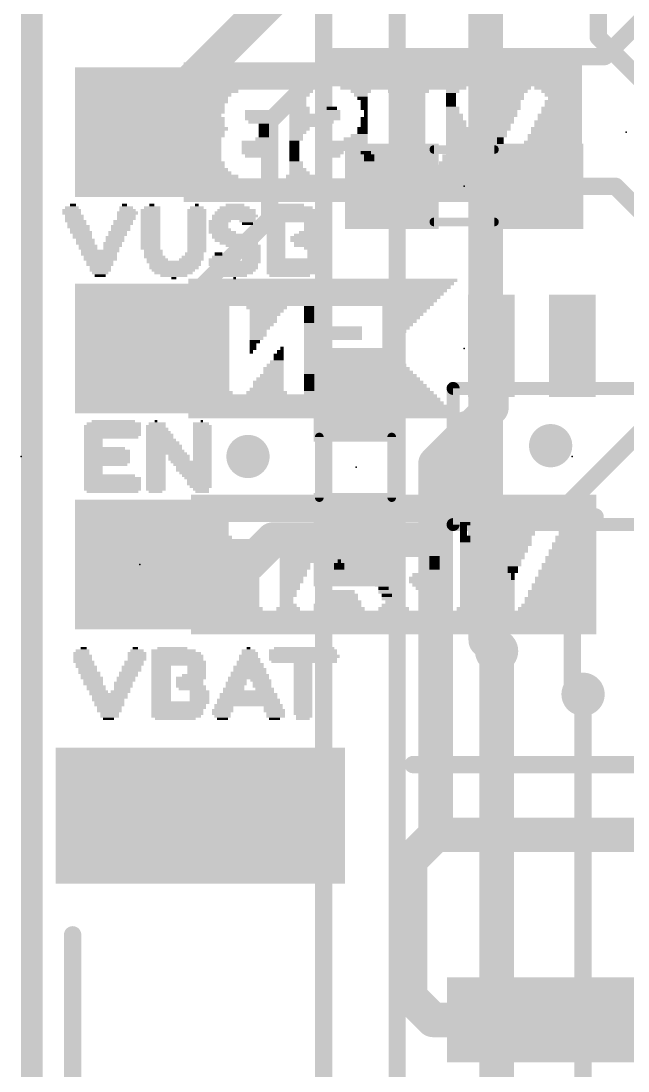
# Model space of a CAD drawing. Extents: x -33 to 53.6, y -19.6 to 58.5.
# Drawn here: x -0.13 to 7, y 18.18 to 30.52 of the extents above; entities that cross this region are included whole.
import ezdxf

# ---------------------------------------------------------------- set-up
doc = ezdxf.new("R2010")
doc.units = 0
for name, color, linetype in [('1', 12, 'CONTINUOUS'), ('16', 132, 'CONTINUOUS'), ('17', 110, 'CONTINUOUS'), ('18', 110, 'CONTINUOUS'), ('20', 31, 'CONTINUOUS'), ('21', 41, 'CONTINUOUS'), ('22', 40, 'CONTINUOUS'), ('23', 53, 'CONTINUOUS'), ('24', 53, 'CONTINUOUS'), ('51', 53, 'CONTINUOUS')]:
    doc.layers.add(name, color=color, linetype=linetype)

# ---------------------------------------------------------------- blocks, each defined once
blk = doc.blocks.new('RECT')
blk.add_solid([(-0.5, -0.5), (0.5, -0.5), (-0.5, 0.5), (0.5, 0.5)])
blk = doc.blocks.new('SQUAREP')
blk.add_solid([(-0.5, -0.5), (0.5, -0.5), (-0.5, 0.5), (0.5, 0.5)])
blk = doc.blocks.new('ROUNDV')
at = {"const_width": 0.5}
blk.add_lwpolyline([(0, -0.25, 1), (0, 0.25, 1), (0, -0.25)], format="xyb", dxfattribs=at)

msp = doc.modelspace()

# ---------------------------------------------------------------- linework, layer by layer
at = {"layer": '1'}
for points, const_width in [([(0, 53.213), (0, 0)], 0.254), ([(1.27, 29.21), (3.048, 30.988)], 0.4064), ([(6.731, 30.099), (7.493, 30.861)], 0.2032), ([(2.794, 29.337), (3.556, 30.099)], 0.2032), ([(3.556, 30.099), (6.731, 30.099)], 0.2032), ([(2.794, 28.194), (2.794, 29.337)], 0.2032), ([(5.93, 28.575), (6.858, 28.575)], 0.2032), ([(6.858, 28.575), (7.874, 27.559)], 0.2032), ([(1.27, 26.67), (2.794, 28.194)], 0.2032), ([(5.4, 26.7001), (5.4, 25.974)], 0.4064), ([(5.4, 25.974), (4.744, 25.318)], 0.4064), ([(7.3, 25.842), (6.35, 24.892)], 0.2032), ([(4.744, 25.318), (4.744, 24.423)], 0.4064), ([(6.35, 24.892), (6.35, 22.733)], 0.2032), ([(2.54, 24.13), (2.833, 24.423)], 0.4064), ([(2.833, 24.423), (3.81, 24.423)], 0.4064), ([(3.81, 24.423), (4.744, 24.423)], 0.4064), ([(4.744, 24.423), (4.744, 20.955)], 0.4064), ([(1.27, 24.13), (2.54, 24.13)], 0.4064), ([(5.4, 24.0999), (5.4, 23.175)], 0.4064), ([(5.4, 23.175), (5.461, 23.114)], 0.4064), ([(6.35, 22.733), (6.477, 22.606)], 0.2032), ([(4.445, 20.656), (4.744, 20.955)], 0.4064), ([(10.965, 20.955), (4.744, 20.955)], 0.4064), ([(4.445, 19.05), (4.445, 20.656)], 0.4064), ([(4.715, 18.78), (4.445, 19.05)], 0.4064), ([(7.1798, 18.78), (4.715, 18.78)], 0.4064)]:
    msp.add_lwpolyline(points, dxfattribs=dict(at, const_width=const_width))
for points, const_width in [([(3.556, 30.1498, 1), (3.556, 30.0482)], 0.1016), ([(3.5919, 30.0631, 1), (3.5201, 30.1349)], 0.1016), ([(6.6951, 30.1349, 1), (6.7669, 30.0631)], 0.1016), ([(6.731, 30.0482, 1), (6.731, 30.1498)], 0.1016), ([(1.1982, 29.2818, 1), (1.3418, 29.1382)], 0.2032), ([(2.8448, 29.337, 1), (2.7432, 29.337)], 0.1016), ([(2.7581, 29.3729, 1), (2.8299, 29.3011)], 0.1016), ([(5.93, 28.6258, 1), (5.93, 28.5242)], 0.1016), ([(6.8939, 28.6109, 1), (6.8221, 28.5391)], 0.1016), ([(6.858, 28.5242, 1), (6.858, 28.6258)], 0.1016), ([(2.8299, 28.1581, 1), (2.7581, 28.2299)], 0.1016), ([(2.7432, 28.194, 1), (2.8448, 28.194)], 0.1016), ([(5.5016, 26.7001, 1), (5.2984, 26.7001)], 0.2032), ([(1.2341, 26.7059, 1), (1.3059, 26.6341)], 0.1016), ([(5.4718, 25.9022, 1), (5.3282, 26.0458)], 0.2032), ([(5.2984, 25.974, 1), (5.5016, 25.974)], 0.2032), ([(4.8456, 25.318, 1), (4.6424, 25.318)], 0.2032), ([(4.6722, 25.3898, 1), (4.8158, 25.2462)], 0.2032), ([(6.4008, 24.892, 1), (6.2992, 24.892)], 0.1016), ([(6.3141, 24.9279, 1), (6.3859, 24.8561)], 0.1016), ([(2.833, 24.5246, 1), (2.833, 24.3214)], 0.2032), ([(2.9048, 24.3512, 1), (2.7612, 24.4948)], 0.2032), ([(3.81, 24.5246, 1), (3.81, 24.3214)], 0.2032), ([(3.81, 24.3214, 1), (3.81, 24.5246)], 0.2032), ([(4.8456, 24.423, 1), (4.6424, 24.423)], 0.2032), ([(4.744, 24.3214, 1), (4.744, 24.5246)], 0.2032), ([(4.6424, 24.423, 1), (4.8456, 24.423)], 0.2032), ([(1.27, 24.2316, 1), (1.27, 24.0284)], 0.2032), ([(2.54, 24.0284, 1), (2.54, 24.2316)], 0.2032), ([(2.4682, 24.2018, 1), (2.6118, 24.0582)], 0.2032), ([(5.5016, 24.0999, 1), (5.2984, 24.0999)], 0.2032), ([(5.4718, 23.2468, 1), (5.3282, 23.1032)], 0.2032), ([(5.2984, 23.175, 1), (5.5016, 23.175)], 0.2032), ([(5.3892, 23.0422, 1), (5.5328, 23.1858)], 0.2032), ([(6.3859, 22.7689, 1), (6.3141, 22.6971)], 0.1016), ([(6.2992, 22.733, 1), (6.4008, 22.733)], 0.1016), ([(6.4411, 22.5701, 1), (6.5129, 22.6419)], 0.1016), ([(4.744, 21.0566, 1), (4.744, 20.8534)], 0.2032), ([(4.8158, 20.8832, 1), (4.6722, 21.0268)], 0.2032), ([(4.6424, 20.955, 1), (4.8456, 20.955)], 0.2032), ([(4.5466, 20.656, 1), (4.3434, 20.656)], 0.2032), ([(4.3732, 20.7278, 1), (4.5168, 20.5842)], 0.2032), ([(4.5168, 19.1218, 1), (4.3732, 18.9782)], 0.2032), ([(4.3434, 19.05, 1), (4.5466, 19.05)], 0.2032), ([(4.715, 18.8816, 1), (4.715, 18.6784)], 0.2032), ([(4.6432, 18.7082, 1), (4.7868, 18.8518)], 0.2032)]:
    msp.add_lwpolyline(points, format="xyb", dxfattribs=dict(at, const_width=const_width))
at = {"layer": '16'}
for points, const_width in [([(0, 53.213), (0, 0)], 0.254), ([(6.6548, 30.3276), (6.6548, 32.5628)], 0.2032), ([(3.429, 31.369), (3.429, 8.89)], 0.2032), ([(4.2926, 8.3566), (4.2926, 31.2166)], 0.2032), ([(5.334, 30.988), (5.334, 23.241)], 0.4064), ([(7.5946, 29.3878), (6.6548, 30.3276)], 0.2032), ([(5.461, 23.114), (5.334, 23.241)], 0.4064), ([(5.461, 23.114), (5.461, 7.62)], 0.4064), ([(6.477, 22.606), (6.477, 8.636)], 0.2032)]:
    msp.add_lwpolyline(points, dxfattribs=dict(at, const_width=const_width))
for points, const_width in [([(6.6907, 30.3635, 1), (6.6189, 30.2917)], 0.1016), ([(6.604, 30.3276, 1), (6.7056, 30.3276)], 0.1016), ([(5.4058, 23.3128, 1), (5.2622, 23.1692)], 0.2032), ([(5.2324, 23.241, 1), (5.4356, 23.241)], 0.2032), ([(5.5626, 23.114, 1), (5.3594, 23.114)], 0.2032), ([(5.3892, 23.0422, 1), (5.5328, 23.1858)], 0.2032), ([(6.5278, 22.606, 1), (6.4262, 22.606)], 0.1016)]:
    msp.add_lwpolyline(points, format="xyb", dxfattribs=dict(at, const_width=const_width))
at = {"layer": '20', "const_width": 0.2032}
msp.add_lwpolyline([(0, 55.88), (0, 2.54)], dxfattribs=at)
at = {"layer": '21', "const_width": 0.2032}
for points in [[(5.08, 24.9706), (5.08, 25.8294)], [(6.6184, 24.6912), (6.0816, 24.6912)], [(7.9798, 21.78), (4.4798, 21.78)], [(5.4798, 19.78), (5.4798, 20.98)], [(5.4798, 20.98), (7.9798, 20.98)], [(0.4798, 19.78), (0.4798, 15.78)]]:
    msp.add_lwpolyline(points, dxfattribs=at)
at = {"layer": '21', "const_width": 0.1016}
for points in [[(5.1308, 25.8294, 1), (5.0292, 25.8294)], [(5.0292, 24.9706, 1), (5.1308, 24.9706)], [(6.0816, 24.742, 1), (6.0816, 24.6404)], [(6.6184, 24.6404, 1), (6.6184, 24.742)], [(4.4798, 21.8308, 1), (4.4798, 21.7292)], [(5.5306, 20.98, 1), (5.429, 20.98)], [(5.4798, 21.0308, 1), (5.4798, 20.9292)], [(0.5306, 19.78, 1), (0.429, 19.78)], [(5.429, 19.78, 1), (5.5306, 19.78)]]:
    msp.add_lwpolyline(points, format="xyb", dxfattribs=at)
at = {"layer": '23'}
for p in [(5.08, 28.575), (-0.127, 25.4), (6.35, 25.4), (3.81, 25.273), (1.27, 24.13)]:
    msp.add_point(p, dxfattribs=at)
at = {"layer": '24'}
for p in [(6.985, 29.21), (5.08, 26.67)]:
    msp.add_point(p, dxfattribs=at)
at = {"layer": '51'}
for points, const_width in [([(4.724, 29.007), (5.436, 29.007)], 0.1016), ([(4.724, 28.156), (5.436, 28.156)], 0.1016), ([(4.95, 26.2), (7.75, 26.2)], 0.1524), ([(4.95, 24.6), (4.95, 26.2)], 0.1524), ([(3.378, 24.917), (3.378, 25.629)], 0.1016), ([(4.229, 24.917), (4.229, 25.629)], 0.1016), ([(7.75, 24.6), (4.95, 24.6)], 0.1524)]:
    msp.add_lwpolyline(points, dxfattribs=dict(at, const_width=const_width))
for points, const_width in [([(4.724, 29.0324, 1), (4.724, 28.9816)], 0.0508), ([(5.436, 28.9816, 1), (5.436, 29.0324)], 0.0508), ([(4.724, 28.1814, 1), (4.724, 28.1306)], 0.0508), ([(5.436, 28.1306, 1), (5.436, 28.1814)], 0.0508), ([(4.95, 26.2381, 1), (4.95, 26.1619)], 0.0762), ([(4.9881, 26.2, 1), (4.9119, 26.2)], 0.0762), ([(3.4034, 25.629, 1), (3.3526, 25.629)], 0.0508), ([(4.2544, 25.629, 1), (4.2036, 25.629)], 0.0508), ([(3.3526, 24.917, 1), (3.4034, 24.917)], 0.0508), ([(4.2036, 24.917, 1), (4.2544, 24.917)], 0.0508), ([(4.95, 24.6381, 1), (4.95, 24.5619)], 0.0762), ([(4.9119, 24.6, 1), (4.9881, 24.6)], 0.0762)]:
    msp.add_lwpolyline(points, format="xyb", dxfattribs=dict(at, const_width=const_width))

# ---------------------------------------------------------------- block references
at = {"layer": '1', "xscale": 1.1}
for p in [(4.23, 28.575), (5.93, 28.575)]:
    msp.add_blockref('RECT', p, dxfattribs=at)
at = {"layer": '1', "rotation": 180}
for p, xscale, yscale in [((5.4, 26.7001), 0.55, 1.2), ((6.35, 26.7001), 0.55, 1.2), ((5.4, 24.0999), 0.55, 1.2), ((1.9798, 21.18), 3.4, 1.6)]:
    msp.add_blockref('RECT', p, dxfattribs=dict(at, xscale=xscale, yscale=yscale))
at = {"layer": '1', "xscale": 1.1, "rotation": 90}
for p in [(3.81, 26.123), (3.81, 24.423)]:
    msp.add_blockref('RECT', p, dxfattribs=at)
at = {"layer": '1', "yscale": 4.6, "rotation": 90}
msp.add_blockref('RECT', (7.1798, 18.78), dxfattribs=at)
at = {"layer": '17', "xscale": 1.524, "yscale": 1.524, "rotation": 90}
for p in [(1.27, 29.21), (1.27, 29.21), (1.27, 26.67), (1.27, 26.67), (1.27, 24.13), (1.27, 24.13)]:
    msp.add_blockref('SQUAREP', p, dxfattribs=at)
at = {"layer": '18', "xscale": 0.508, "yscale": 0.508}
for p in [(6.096, 25.527), (6.096, 25.527), (2.54, 25.4), (2.54, 25.4), (5.461, 23.114), (5.461, 23.114), (6.477, 22.606), (6.477, 22.606)]:
    msp.add_blockref('ROUNDV', p, dxfattribs=at)
at = {"layer": '21'}
for p, xscale, yscale in [((0.469, 28.295), 0.22, 0.03), ((0.469, 28.26), 0.22, 0.04), ((0.469, 28.325), 0.16, 0.03), ((0.484, 28.355), 0.07, 0.03), ((1.124, 28.26), 0.25, 0.04), ((1.109, 28.325), 0.16, 0.03), ((1.124, 28.295), 0.19, 0.03), ((1.089, 28.355), 0.06, 0.03), ((1.394, 28.295), 0.23, 0.03), ((1.394, 28.26), 0.23, 0.04), ((1.414, 28.325), 0.19, 0.03), ((1.409, 28.355), 0.06, 0.03), ((1.939, 28.295), 0.22, 0.03), ((1.939, 28.26), 0.22, 0.04), ((1.939, 28.325), 0.16, 0.03), ((1.939, 28.355), 0.04, 0.03), ((2.389, 28.26), 0.48, 0.04), ((2.404, 28.295), 0.45, 0.03), ((2.384, 28.325), 0.35, 0.03), ((2.389, 28.355), 0.22, 0.03), ((3.044, 28.295), 0.57, 0.03), ((3.059, 28.26), 0.6, 0.04), ((3.044, 28.325), 0.51, 0.03), ((3.024, 28.355), 0.35, 0.03), ((0.499, 28.225), 0.22, 0.03), ((0.499, 28.195), 0.22, 0.03), ((0.514, 28.165), 0.25, 0.03), ((0.529, 28.135), 0.22, 0.03), ((1.074, 28.165), 0.23, 0.03), ((1.074, 28.135), 0.23, 0.03), ((1.109, 28.225), 0.22, 0.03), ((1.109, 28.195), 0.22, 0.03), ((1.394, 28.225), 0.23, 0.03), ((1.394, 28.195), 0.23, 0.03), ((1.394, 28.165), 0.23, 0.03), ((1.394, 28.135), 0.23, 0.03), ((1.939, 28.225), 0.22, 0.03), ((1.939, 28.195), 0.22, 0.03), ((1.939, 28.165), 0.22, 0.03), ((1.939, 28.135), 0.22, 0.03), ((2.209, 28.165), 0.26, 0.03), ((2.194, 28.135), 0.23, 0.03), ((2.389, 28.225), 0.54, 0.03), ((2.374, 28.195), 0.51, 0.03), ((2.534, 28.165), 0.19, 0.03), ((2.534, 28.135), 0.13, 0.03), ((3.079, 28.225), 0.64, 0.03), ((3.079, 28.195), 0.64, 0.03), ((3.094, 28.165), 0.67, 0.03), ((2.869, 28.135), 0.22, 0.03), ((3.314, 28.135), 0.23, 0.03), ((0.549, 28.1), 0.26, 0.04), ((0.564, 28.065), 0.23, 0.03), ((0.579, 28.035), 0.26, 0.03), ((0.594, 28.005), 0.23, 0.03), ((1.009, 28.035), 0.22, 0.03), ((1.009, 28.005), 0.22, 0.03), ((1.044, 28.1), 0.23, 0.04), ((1.044, 28.065), 0.23, 0.03), ((1.394, 28.1), 0.23, 0.04), ((1.394, 28.065), 0.23, 0.03), ((1.394, 28.035), 0.23, 0.03), ((1.394, 28.005), 0.23, 0.03), ((1.939, 28.1), 0.22, 0.04), ((1.939, 28.065), 0.22, 0.03), ((1.939, 28.035), 0.22, 0.03), ((1.939, 28.005), 0.22, 0.03), ((2.194, 28.1), 0.23, 0.04), ((2.209, 28.065), 0.26, 0.03), ((2.239, 28.035), 0.32, 0.03), ((2.324, 28.005), 0.41, 0.03), ((2.869, 28.1), 0.22, 0.04), ((2.869, 28.065), 0.22, 0.03), ((2.869, 28.035), 0.22, 0.03), ((2.869, 28.005), 0.22, 0.03), ((3.239, 28.005), 0.32, 0.03), ((3.284, 28.035), 0.29, 0.03), ((3.314, 28.1), 0.23, 0.04), ((3.314, 28.065), 0.23, 0.03), ((0.594, 27.975), 0.23, 0.03), ((0.629, 27.94), 0.22, 0.04), ((0.629, 27.905), 0.22, 0.03), ((0.659, 27.875), 0.22, 0.03), ((0.949, 27.905), 0.22, 0.03), ((0.949, 27.875), 0.22, 0.03), ((0.979, 27.975), 0.22, 0.03), ((0.979, 27.94), 0.22, 0.04), ((1.394, 27.975), 0.23, 0.03), ((1.394, 27.94), 0.23, 0.04), ((1.394, 27.905), 0.23, 0.03), ((1.394, 27.875), 0.23, 0.03), ((1.939, 27.975), 0.22, 0.03), ((1.939, 27.94), 0.22, 0.04), ((1.939, 27.905), 0.22, 0.03), ((1.939, 27.875), 0.22, 0.03), ((2.359, 27.975), 0.48, 0.03), ((2.404, 27.94), 0.51, 0.04), ((2.434, 27.905), 0.45, 0.03), ((2.484, 27.875), 0.41, 0.03), ((2.869, 27.975), 0.22, 0.03), ((2.869, 27.94), 0.22, 0.04), ((2.869, 27.905), 0.22, 0.03), ((2.869, 27.875), 0.22, 0.03), ((3.219, 27.975), 0.36, 0.03), ((3.219, 27.94), 0.36, 0.04), ((3.254, 27.905), 0.35, 0.03), ((3.254, 27.875), 0.35, 0.03), ((0.659, 27.845), 0.22, 0.03), ((0.804, 27.815), 0.45, 0.03), ((0.789, 27.78), 0.42, 0.04), ((0.804, 27.745), 0.39, 0.03), ((0.934, 27.845), 0.19, 0.03), ((1.394, 27.845), 0.23, 0.03), ((1.429, 27.815), 0.22, 0.03), ((1.429, 27.78), 0.22, 0.04), ((1.444, 27.745), 0.25, 0.03), ((1.889, 27.745), 0.26, 0.03), ((1.909, 27.78), 0.22, 0.04), ((1.939, 27.845), 0.22, 0.03), ((1.939, 27.815), 0.22, 0.03), ((2.199, 27.745), 0.16, 0.03), ((2.194, 27.78), 0.09, 0.04), ((2.529, 27.845), 0.32, 0.03), ((2.579, 27.815), 0.22, 0.03), ((2.579, 27.78), 0.22, 0.04), ((2.579, 27.745), 0.22, 0.03), ((2.869, 27.845), 0.22, 0.03), ((2.869, 27.815), 0.22, 0.03), ((2.869, 27.78), 0.22, 0.04), ((2.869, 27.745), 0.22, 0.03), ((3.314, 27.845), 0.23, 0.03), ((3.334, 27.815), 0.19, 0.03), ((3.349, 27.78), 0.22, 0.04), ((3.334, 27.745), 0.19, 0.03), ((0.804, 27.715), 0.39, 0.03), ((0.799, 27.685), 0.32, 0.03), ((0.799, 27.655), 0.32, 0.03), ((0.804, 27.62), 0.25, 0.04), ((1.474, 27.715), 0.25, 0.03), ((1.669, 27.685), 0.64, 0.03), ((1.684, 27.655), 0.61, 0.03), ((1.669, 27.62), 0.58, 0.04), ((1.874, 27.715), 0.29, 0.03), ((2.194, 27.715), 0.23, 0.03), ((2.384, 27.685), 0.61, 0.03), ((2.369, 27.655), 0.58, 0.03), ((2.389, 27.62), 0.54, 0.04), ((2.579, 27.715), 0.22, 0.03), ((3.094, 27.715), 0.67, 0.03), ((3.094, 27.685), 0.67, 0.03), ((3.094, 27.655), 0.67, 0.03), ((3.079, 27.62), 0.64, 0.04), ((0.804, 27.585), 0.25, 0.03), ((0.804, 27.555), 0.19, 0.03), ((0.804, 27.525), 0.13, 0.03), ((1.664, 27.585), 0.51, 0.03), ((1.664, 27.555), 0.45, 0.03), ((1.669, 27.525), 0.32, 0.03), ((2.389, 27.585), 0.48, 0.03), ((2.389, 27.555), 0.42, 0.03), ((2.384, 27.525), 0.29, 0.03), ((3.059, 27.585), 0.6, 0.03), ((3.044, 27.555), 0.57, 0.03), ((3.029, 27.525), 0.48, 0.03), ((1.669, 27.495), 0.06, 0.03), ((2.384, 27.495), 0.03, 0.03), ((0.963, 25.785), 0.64, 0.03), ((0.958, 25.815), 0.51, 0.03), ((1.473, 25.785), 0.2, 0.03), ((1.458, 25.815), 0.03, 0.03), ((1.988, 25.785), 0.19, 0.03), ((1.998, 25.815), 0.03, 0.03), ((0.948, 25.755), 0.67, 0.03), ((0.948, 25.72), 0.67, 0.04), ((0.948, 25.685), 0.67, 0.03), ((0.948, 25.655), 0.67, 0.03), ((1.458, 25.755), 0.23, 0.03), ((1.473, 25.72), 0.26, 0.04), ((1.488, 25.685), 0.29, 0.03), ((1.503, 25.655), 0.32, 0.03), ((2.003, 25.755), 0.22, 0.03), ((2.003, 25.72), 0.22, 0.04), ((2.003, 25.685), 0.22, 0.03), ((2.003, 25.655), 0.22, 0.03), ((0.933, 25.625), 0.64, 0.03), ((0.723, 25.595), 0.22, 0.03), ((0.723, 25.56), 0.22, 0.04), ((0.723, 25.525), 0.22, 0.03), ((1.503, 25.625), 0.32, 0.03), ((1.518, 25.595), 0.35, 0.03), ((1.538, 25.56), 0.39, 0.04), ((1.553, 25.525), 0.42, 0.03), ((2.003, 25.625), 0.22, 0.03), ((2.003, 25.595), 0.22, 0.03), ((2.003, 25.56), 0.22, 0.04), ((2.003, 25.525), 0.22, 0.03), ((0.853, 25.495), 0.48, 0.03), ((0.883, 25.465), 0.54, 0.03), ((0.883, 25.435), 0.54, 0.03), ((0.883, 25.4), 0.54, 0.04), ((1.553, 25.495), 0.42, 0.03), ((1.568, 25.465), 0.45, 0.03), ((1.583, 25.435), 0.48, 0.03), ((1.458, 25.4), 0.23, 0.04), ((1.728, 25.4), 0.25, 0.04), ((2.003, 25.495), 0.22, 0.03), ((2.003, 25.465), 0.22, 0.03), ((2.003, 25.435), 0.22, 0.03), ((2.003, 25.4), 0.22, 0.04), ((0.883, 25.365), 0.54, 0.03), ((0.883, 25.335), 0.54, 0.03), ((0.868, 25.305), 0.51, 0.03), ((1.458, 25.365), 0.23, 0.03), ((1.458, 25.335), 0.23, 0.03), ((1.458, 25.305), 0.23, 0.03), ((1.728, 25.365), 0.25, 0.03), ((1.873, 25.335), 0.48, 0.03), ((1.888, 25.305), 0.45, 0.03), ((2.003, 25.365), 0.22, 0.03), ((0.723, 25.275), 0.22, 0.03), ((0.723, 25.24), 0.22, 0.04), ((0.723, 25.205), 0.22, 0.03), ((0.913, 25.175), 0.6, 0.03), ((1.458, 25.275), 0.23, 0.03), ((1.458, 25.24), 0.23, 0.04), ((1.458, 25.205), 0.23, 0.03), ((1.458, 25.175), 0.23, 0.03), ((1.903, 25.275), 0.42, 0.03), ((1.903, 25.24), 0.42, 0.04), ((1.923, 25.205), 0.38, 0.03), ((1.938, 25.175), 0.35, 0.03), ((0.948, 25.145), 0.67, 0.03), ((0.948, 25.115), 0.67, 0.03), ((0.948, 25.08), 0.67, 0.04), ((0.948, 25.045), 0.67, 0.03), ((1.458, 25.145), 0.23, 0.03), ((1.458, 25.115), 0.23, 0.03), ((1.458, 25.08), 0.23, 0.04), ((1.458, 25.045), 0.23, 0.03), ((1.953, 25.145), 0.32, 0.03), ((1.968, 25.115), 0.29, 0.03), ((1.968, 25.08), 0.29, 0.04), ((1.983, 25.045), 0.26, 0.03), ((0.948, 25.015), 0.67, 0.03), ((0.948, 24.985), 0.61, 0.03), ((1.458, 25.015), 0.23, 0.03), ((1.453, 24.985), 0.16, 0.03), ((1.988, 25.015), 0.19, 0.03), ((2.003, 24.985), 0.16, 0.03), ((0.581, 23.088), 0.19, 0.03), ((0.596, 23.053), 0.22, 0.04), ((0.596, 23.118), 0.16, 0.03), ((0.611, 23.148), 0.07, 0.03), ((1.236, 23.088), 0.22, 0.03), ((1.236, 23.053), 0.22, 0.04), ((1.236, 23.118), 0.16, 0.03), ((1.216, 23.148), 0.06, 0.03), ((1.666, 23.118), 0.52, 0.03), ((1.696, 23.088), 0.58, 0.03), ((1.711, 23.053), 0.61, 0.04), ((1.651, 23.148), 0.35, 0.03), ((2.546, 23.053), 0.22, 0.04), ((2.546, 23.118), 0.16, 0.03), ((2.561, 23.088), 0.19, 0.03), ((2.546, 23.148), 0.04, 0.03), ((3.186, 23.118), 0.8, 0.03), ((3.186, 23.088), 0.8, 0.03), ((3.201, 23.053), 0.83, 0.04), ((3.201, 23.148), 0.71, 0.03), ((0.596, 23.018), 0.22, 0.03), ((0.611, 22.988), 0.25, 0.03), ((0.626, 22.958), 0.22, 0.03), ((1.201, 22.988), 0.23, 0.03), ((1.201, 22.958), 0.23, 0.03), ((1.236, 23.018), 0.22, 0.03), ((1.711, 23.018), 0.61, 0.03), ((1.726, 22.988), 0.64, 0.03), ((1.726, 22.958), 0.64, 0.03), ((2.546, 22.988), 0.28, 0.03), ((2.566, 22.958), 0.32, 0.03), ((2.561, 23.018), 0.25, 0.03), ((3.186, 23.018), 0.8, 0.03), ((3.201, 22.988), 0.77, 0.03), ((3.186, 22.958), 0.22, 0.03), ((0.641, 22.928), 0.25, 0.03), ((0.656, 22.893), 0.22, 0.04), ((0.676, 22.858), 0.26, 0.03), ((0.691, 22.828), 0.23, 0.03), ((1.136, 22.858), 0.22, 0.03), ((1.136, 22.828), 0.22, 0.03), ((1.171, 22.928), 0.23, 0.03), ((1.171, 22.893), 0.23, 0.04), ((1.521, 22.928), 0.23, 0.03), ((1.521, 22.893), 0.23, 0.04), ((1.521, 22.858), 0.23, 0.03), ((1.521, 22.828), 0.23, 0.03), ((1.906, 22.828), 0.28, 0.03), ((1.936, 22.928), 0.22, 0.03), ((1.936, 22.893), 0.22, 0.04), ((1.936, 22.858), 0.22, 0.03), ((2.546, 22.858), 0.42, 0.03), ((2.561, 22.828), 0.45, 0.03), ((2.546, 22.928), 0.36, 0.03), ((2.561, 22.893), 0.39, 0.04), ((3.186, 22.928), 0.22, 0.03), ((3.186, 22.893), 0.22, 0.04), ((3.186, 22.858), 0.22, 0.03), ((3.186, 22.828), 0.22, 0.03), ((0.706, 22.798), 0.26, 0.03), ((0.721, 22.768), 0.23, 0.03), ((0.721, 22.733), 0.23, 0.04), ((0.756, 22.698), 0.22, 0.03), ((1.076, 22.733), 0.22, 0.04), ((1.076, 22.698), 0.22, 0.03), ((1.106, 22.798), 0.22, 0.03), ((1.106, 22.768), 0.22, 0.03), ((1.521, 22.798), 0.23, 0.03), ((1.521, 22.768), 0.23, 0.03), ((1.521, 22.733), 0.23, 0.04), ((1.521, 22.698), 0.23, 0.03), ((1.871, 22.798), 0.35, 0.03), ((1.856, 22.768), 0.32, 0.03), ((1.856, 22.733), 0.32, 0.04), ((1.871, 22.698), 0.35, 0.03), ((2.401, 22.733), 0.25, 0.04), ((2.386, 22.698), 0.22, 0.03), ((2.546, 22.798), 0.48, 0.03), ((2.416, 22.768), 0.22, 0.03), ((2.691, 22.768), 0.25, 0.03), ((2.706, 22.733), 0.22, 0.04), ((2.706, 22.698), 0.22, 0.03), ((3.186, 22.798), 0.22, 0.03), ((3.186, 22.768), 0.22, 0.03), ((3.186, 22.733), 0.22, 0.04), ((3.186, 22.698), 0.22, 0.03), ((0.756, 22.668), 0.22, 0.03), ((0.786, 22.638), 0.22, 0.03), ((0.901, 22.608), 0.45, 0.03), ((0.916, 22.573), 0.42, 0.04), ((1.041, 22.638), 0.23, 0.03), ((1.061, 22.668), 0.19, 0.03), ((1.521, 22.668), 0.23, 0.03), ((1.521, 22.638), 0.23, 0.03), ((1.521, 22.608), 0.23, 0.03), ((1.521, 22.573), 0.23, 0.04), ((1.886, 22.668), 0.32, 0.03), ((1.971, 22.638), 0.23, 0.03), ((1.971, 22.608), 0.23, 0.03), ((1.971, 22.573), 0.23, 0.04), ((2.546, 22.608), 0.68, 0.03), ((2.546, 22.573), 0.68, 0.04), ((2.371, 22.668), 0.25, 0.03), ((2.546, 22.638), 0.6, 0.03), ((2.736, 22.668), 0.22, 0.03), ((3.186, 22.668), 0.22, 0.03), ((3.186, 22.638), 0.22, 0.03), ((3.186, 22.608), 0.22, 0.03), ((3.186, 22.573), 0.22, 0.04), ((0.896, 22.538), 0.38, 0.03), ((0.911, 22.508), 0.35, 0.03), ((0.911, 22.478), 0.35, 0.03), ((0.911, 22.448), 0.29, 0.03), ((1.521, 22.538), 0.23, 0.03), ((1.746, 22.508), 0.68, 0.03), ((1.726, 22.478), 0.64, 0.03), ((1.726, 22.448), 0.64, 0.03), ((1.971, 22.538), 0.23, 0.03), ((2.546, 22.478), 0.8, 0.03), ((2.256, 22.448), 0.22, 0.03), ((2.546, 22.538), 0.74, 0.03), ((2.546, 22.508), 0.74, 0.03), ((2.836, 22.448), 0.22, 0.03), ((3.186, 22.538), 0.22, 0.03), ((3.186, 22.508), 0.22, 0.03), ((3.186, 22.478), 0.22, 0.03), ((3.186, 22.448), 0.22, 0.03), ((0.911, 22.413), 0.29, 0.04), ((0.916, 22.378), 0.22, 0.03), ((0.916, 22.348), 0.22, 0.03), ((0.901, 22.318), 0.13, 0.03), ((1.711, 22.413), 0.61, 0.04), ((1.711, 22.378), 0.61, 0.03), ((1.696, 22.348), 0.58, 0.03), ((1.686, 22.318), 0.48, 0.03), ((2.241, 22.413), 0.25, 0.04), ((2.226, 22.378), 0.22, 0.03), ((2.241, 22.348), 0.19, 0.03), ((2.241, 22.318), 0.13, 0.03), ((2.851, 22.413), 0.25, 0.04), ((2.866, 22.378), 0.22, 0.03), ((2.866, 22.348), 0.22, 0.03), ((2.851, 22.318), 0.13, 0.03), ((3.186, 22.413), 0.22, 0.04), ((3.186, 22.378), 0.22, 0.03), ((3.201, 22.348), 0.19, 0.03), ((3.186, 22.318), 0.16, 0.03)]:
    msp.add_blockref('RECT', p, dxfattribs=dict(at, xscale=xscale, yscale=yscale))
at = {"layer": '22', "yscale": 0.04, "rotation": 180}
for p, xscale in [((4.125, 30.01), 4.68), ((4.125, 29.97), 4.68), ((4.125, 29.93), 4.68), ((4.125, 29.89), 4.68), ((4.125, 29.85), 4.68), ((4.125, 29.81), 4.68), ((4.125, 29.77), 4.68), ((2.605, 29.73), 1.64), ((4.365, 29.73), 1.48), ((5.505, 29.73), 0.72), ((6.185, 29.73), 0.56), ((2.105, 29.69), 0.64), ((2.065, 29.65), 0.56), ((2.045, 29.61), 0.52), ((3.165, 29.69), 0.28), ((3.145, 29.65), 0.24), ((3.125, 29.61), 0.2), ((3.865, 29.69), 0.24), ((3.865, 29.65), 0.16), ((3.885, 29.61), 0.12), ((4.425, 29.69), 0.48), ((4.425, 29.65), 0.4), ((4.425, 29.61), 0.4), ((4.945, 29.69), 0.16), ((4.925, 29.65), 0.12), ((4.925, 29.61), 0.12), ((5.505, 29.69), 0.64), ((5.505, 29.65), 0.56), ((5.505, 29.61), 0.56), ((6.225, 29.69), 0.48), ((6.245, 29.65), 0.44), ((6.265, 29.61), 0.4), ((2.045, 29.57), 0.52), ((2.025, 29.53), 0.48), ((2.025, 29.49), 0.48), ((3.125, 29.57), 0.2), ((3.125, 29.53), 0.2), ((3.145, 29.49), 0.24), ((3.525, 29.49), 0.12), ((3.905, 29.57), 0.08), ((3.905, 29.53), 0.08), ((3.905, 29.49), 0.08), ((4.425, 29.57), 0.4), ((4.425, 29.53), 0.4), ((4.425, 29.49), 0.4), ((4.925, 29.57), 0.12), ((4.925, 29.53), 0.12), ((4.945, 29.49), 0.16), ((5.505, 29.57), 0.48), ((5.505, 29.53), 0.48), ((5.525, 29.49), 0.44), ((6.225, 29.49), 0.48), ((6.245, 29.57), 0.44), ((6.245, 29.53), 0.44), ((2.025, 29.45), 0.48), ((2.005, 29.41), 0.44), ((2.025, 29.37), 0.48), ((2.645, 29.45), 0.28), ((2.645, 29.41), 0.28), ((2.645, 29.37), 0.28), ((3.145, 29.45), 0.24), ((3.325, 29.41), 0.6), ((3.325, 29.37), 0.6), ((3.505, 29.45), 0.24), ((3.905, 29.37), 0.08), ((3.925, 29.45), 0.04), ((3.925, 29.41), 0.04), ((4.425, 29.45), 0.4), ((4.425, 29.41), 0.4), ((4.425, 29.37), 0.4), ((4.945, 29.45), 0.16), ((4.965, 29.41), 0.2), ((4.965, 29.37), 0.2), ((5.505, 29.45), 0.4), ((5.525, 29.41), 0.36), ((5.505, 29.37), 0.32), ((6.205, 29.41), 0.52), ((6.205, 29.37), 0.52), ((6.225, 29.45), 0.48), ((2.025, 29.33), 0.48), ((2.025, 29.29), 0.48), ((2.045, 29.25), 0.52), ((2.665, 29.33), 0.24), ((2.725, 29.29), 0.12), ((2.725, 29.25), 0.12), ((3.285, 29.33), 0.52), ((3.205, 29.29), 0.36), ((3.145, 29.25), 0.24), ((3.885, 29.25), 0.12), ((3.905, 29.33), 0.08), ((3.905, 29.29), 0.08), ((4.425, 29.33), 0.4), ((4.425, 29.29), 0.4), ((4.425, 29.25), 0.4), ((4.985, 29.33), 0.24), ((4.985, 29.29), 0.24), ((5.005, 29.25), 0.28), ((5.505, 29.33), 0.32), ((5.505, 29.29), 0.24), ((5.505, 29.25), 0.24), ((6.165, 29.25), 0.6), ((6.185, 29.33), 0.56), ((6.185, 29.29), 0.56), ((2.025, 29.21), 0.48), ((2.025, 29.17), 0.48), ((2.005, 29.13), 0.44), ((2.705, 29.13), 0.16), ((2.725, 29.21), 0.12), ((2.725, 29.17), 0.12), ((3.125, 29.21), 0.2), ((3.105, 29.17), 0.16), ((3.105, 29.13), 0.16), ((3.805, 29.13), 0.28), ((3.845, 29.17), 0.2), ((3.885, 29.21), 0.12), ((4.425, 29.21), 0.4), ((4.425, 29.17), 0.4), ((4.425, 29.13), 0.4), ((5.005, 29.21), 0.28), ((5.025, 29.17), 0.32), ((5.025, 29.13), 0.32), ((5.505, 29.21), 0.16), ((5.505, 29.17), 0.16), ((5.505, 29.13), 0.08), ((6.145, 29.17), 0.64), ((6.145, 29.13), 0.64), ((6.165, 29.21), 0.6), ((2.005, 29.09), 0.44), ((2.005, 29.05), 0.44), ((2.005, 29.01), 0.44), ((2.625, 29.09), 0.32), ((2.625, 29.05), 0.32), ((2.625, 29.01), 0.32), ((3.085, 29.09), 0.12), ((3.085, 29.05), 0.12), ((3.085, 29.01), 0.12), ((3.545, 29.01), 0.32), ((3.705, 29.05), 0.56), ((3.725, 29.09), 0.44), ((3.905, 29.01), 0.16), ((4.425, 29.09), 0.4), ((4.425, 29.05), 0.4), ((4.425, 29.01), 0.32), ((5.045, 29.09), 0.36), ((5.045, 29.05), 0.36), ((5.065, 29.01), 0.4), ((5.505, 29.09), 0.08), ((6.105, 29.01), 0.72), ((6.125, 29.09), 0.68), ((6.125, 29.05), 0.68), ((2.005, 28.97), 0.44), ((2.005, 28.93), 0.44), ((2.005, 28.89), 0.44), ((2.025, 28.85), 0.48), ((2.625, 28.97), 0.32), ((2.645, 28.93), 0.28), ((3.085, 28.97), 0.12), ((3.085, 28.93), 0.12), ((3.085, 28.89), 0.12), ((3.105, 28.85), 0.16), ((3.525, 28.97), 0.28), ((3.525, 28.93), 0.2), ((3.925, 28.97), 0.12), ((3.965, 28.93), 0.12), ((3.965, 28.89), 0.12), ((3.985, 28.85), 0.16), ((4.425, 28.97), 0.32), ((4.405, 28.93), 0.2), ((5.065, 28.85), 0.56), ((5.065, 28.93), 0.48), ((5.065, 28.89), 0.48), ((5.065, 28.97), 0.4), ((6.065, 28.85), 0.8), ((6.085, 28.93), 0.76), ((6.085, 28.89), 0.76), ((6.105, 28.97), 0.72), ((2.025, 28.81), 0.48), ((2.045, 28.77), 0.52), ((2.065, 28.73), 0.56), ((3.105, 28.81), 0.16), ((3.125, 28.77), 0.2), ((3.145, 28.73), 0.24), ((3.985, 28.73), 0.4), ((3.965, 28.77), 0.28), ((3.965, 28.81), 0.2), ((5.025, 28.73), 0.72), ((5.045, 28.77), 0.68), ((5.045, 28.81), 0.6), ((6.045, 28.77), 0.84), ((6.045, 28.73), 0.84), ((6.065, 28.81), 0.8), ((2.105, 28.69), 0.64), ((4.125, 28.65), 4.68), ((4.125, 28.61), 4.68), ((3.165, 28.69), 0.36), ((3.965, 28.69), 0.52), ((5.005, 28.69), 0.84), ((6.025, 28.69), 0.88), ((4.125, 28.57), 4.68), ((4.125, 28.53), 4.68), ((4.125, 28.49), 4.68), ((4.125, 28.45), 4.68), ((4.125, 28.41), 4.68), ((3.42, 27.47), 3.16), ((3.4, 27.43), 3.12), ((3.38, 27.39), 3.08), ((3.36, 27.35), 3.04), ((3.34, 27.31), 3), ((3.32, 27.27), 2.96), ((3.3, 27.23), 2.92), ((3.28, 27.19), 2.88), ((2.08, 27.15), 0.48), ((2.76, 27.15), 0.48), ((3.26, 27.15), 0.12), ((4.4, 27.15), 0.56), ((2.08, 27.11), 0.48), ((2.08, 27.07), 0.48), ((2.08, 27.03), 0.48), ((2.76, 27.11), 0.4), ((2.74, 27.07), 0.36), ((2.72, 27.03), 0.32), ((3.26, 27.11), 0.12), ((3.26, 27.07), 0.12), ((3.26, 27.03), 0.12), ((4.38, 27.11), 0.52), ((4.36, 27.07), 0.48), ((4.34, 27.03), 0.44), ((2.08, 26.99), 0.48), ((2.08, 26.95), 0.48), ((2.08, 26.91), 0.48), ((2.72, 26.99), 0.32), ((2.7, 26.95), 0.28), ((2.68, 26.91), 0.24), ((3.26, 26.99), 0.12), ((3.28, 26.95), 0.16), ((3.54, 26.91), 0.68), ((4.32, 26.99), 0.4), ((4.3, 26.95), 0.36), ((4.28, 26.91), 0.32), ((2.08, 26.87), 0.48), ((2.08, 26.83), 0.48), ((2.08, 26.79), 0.48), ((2.66, 26.87), 0.2), ((2.66, 26.83), 0.2), ((2.64, 26.79), 0.16), ((3.54, 26.87), 0.68), ((3.54, 26.83), 0.68), ((3.54, 26.79), 0.68), ((4.26, 26.87), 0.28), ((4.24, 26.83), 0.24), ((4.22, 26.79), 0.2), ((2.08, 26.75), 0.48), ((2.08, 26.71), 0.48), ((2.08, 26.67), 0.48), ((2.08, 26.63), 0.48), ((2.62, 26.75), 0.12), ((2.6, 26.71), 0.08), ((2.6, 26.67), 0.08), ((2.58, 26.63), 0.04), ((2.92, 26.63), 0.08), ((2.94, 26.67), 0.04), ((3.34, 26.75), 0.28), ((3.34, 26.71), 0.28), ((3.34, 26.67), 0.28), ((3.34, 26.63), 0.28), ((4.22, 26.75), 0.2), ((4.22, 26.71), 0.2), ((4.22, 26.67), 0.2), ((4.22, 26.63), 0.2), ((2.08, 26.59), 0.48), ((2.08, 26.55), 0.48), ((2.08, 26.51), 0.48), ((2.88, 26.51), 0.16), ((2.9, 26.59), 0.12), ((2.9, 26.55), 0.12), ((3.34, 26.59), 0.28), ((3.36, 26.55), 0.32), ((3.54, 26.51), 0.68), ((4.22, 26.59), 0.2), ((4.22, 26.55), 0.2), ((4.24, 26.51), 0.24), ((2.08, 26.47), 0.48), ((2.08, 26.43), 0.48), ((2.08, 26.39), 0.48), ((2.84, 26.43), 0.24), ((2.84, 26.39), 0.24), ((2.86, 26.47), 0.2), ((3.54, 26.47), 0.68), ((3.54, 26.43), 0.68), ((3.54, 26.39), 0.68), ((4.26, 26.47), 0.28), ((4.28, 26.43), 0.32), ((4.3, 26.39), 0.36), ((2.08, 26.35), 0.48), ((2.08, 26.31), 0.48), ((2.08, 26.27), 0.48), ((2.78, 26.27), 0.36), ((2.8, 26.31), 0.32), ((2.82, 26.35), 0.28), ((3.26, 26.35), 0.12), ((3.26, 26.31), 0.12), ((3.26, 26.27), 0.12), ((4.32, 26.35), 0.4), ((4.34, 26.31), 0.44), ((4.36, 26.27), 0.48), ((2.08, 26.23), 0.48), ((2.08, 26.19), 0.48), ((2.1, 26.15), 0.52), ((2.76, 26.15), 0.48), ((2.76, 26.19), 0.4), ((2.78, 26.23), 0.36), ((3.26, 26.23), 0.12), ((3.26, 26.19), 0.12), ((3.28, 26.15), 0.16), ((4.38, 26.23), 0.52), ((4.4, 26.19), 0.56), ((4.42, 26.15), 0.6), ((3.3, 26.11), 2.92), ((3.32, 26.07), 2.96), ((3.34, 26.03), 3), ((3.36, 25.99), 3.04), ((3.38, 25.95), 3.08), ((3.4, 25.91), 3.12), ((3.42, 25.87), 3.16), ((4.252, 24.93), 4.76), ((4.252, 24.89), 4.76), ((4.252, 24.85), 4.76), ((4.252, 24.81), 4.76), ((4.252, 24.77), 4.76), ((4.252, 24.73), 4.76), ((4.252, 24.69), 4.76), ((3.952, 24.65), 4.16), ((2.092, 24.61), 0.44), ((2.092, 24.57), 0.44), ((3.412, 24.61), 0.2), ((3.412, 24.57), 0.2), ((4.052, 24.61), 0.68), ((4.032, 24.57), 0.64), ((5.092, 24.61), 0.12), ((5.072, 24.57), 0.08), ((5.652, 24.61), 0.6), ((5.652, 24.57), 0.6), ((6.352, 24.65), 0.56), ((6.392, 24.61), 0.48), ((6.412, 24.57), 0.44), ((2.092, 24.53), 0.44), ((2.092, 24.49), 0.44), ((2.112, 24.45), 0.48), ((2.272, 24.41), 0.8), ((3.172, 24.41), 0.52), ((3.352, 24.45), 0.16), ((3.392, 24.53), 0.16), ((3.392, 24.49), 0.16), ((4.032, 24.53), 0.56), ((4.012, 24.49), 0.52), ((4.032, 24.45), 0.48), ((4.012, 24.41), 0.44), ((5.072, 24.53), 0.08), ((5.072, 24.49), 0.08), ((5.092, 24.45), 0.12), ((5.092, 24.41), 0.12), ((5.652, 24.53), 0.52), ((5.652, 24.49), 0.52), ((5.652, 24.45), 0.44), ((5.652, 24.41), 0.44), ((6.392, 24.45), 0.48), ((6.392, 24.41), 0.48), ((6.412, 24.53), 0.44), ((6.412, 24.49), 0.44), ((2.272, 24.37), 0.8), ((2.272, 24.33), 0.8), ((2.272, 24.29), 0.8), ((3.152, 24.37), 0.48), ((3.152, 24.33), 0.48), ((3.132, 24.29), 0.44), ((4.032, 24.37), 0.4), ((4.032, 24.33), 0.4), ((4.052, 24.29), 0.36), ((4.632, 24.33), 0.32), ((4.632, 24.29), 0.32), ((4.652, 24.37), 0.28), ((5.112, 24.37), 0.16), ((5.112, 24.33), 0.16), ((5.132, 24.29), 0.2), ((5.672, 24.37), 0.4), ((5.652, 24.33), 0.36), ((5.652, 24.29), 0.36), ((6.352, 24.29), 0.56), ((6.372, 24.37), 0.52), ((6.372, 24.33), 0.52), ((2.272, 24.25), 0.8), ((2.272, 24.21), 0.8), ((2.272, 24.17), 0.8), ((3.132, 24.25), 0.44), ((3.112, 24.21), 0.4), ((3.112, 24.17), 0.4), ((3.612, 24.17), 0.04), ((4.052, 24.25), 0.36), ((4.092, 24.21), 0.36), ((4.092, 24.17), 0.36), ((4.652, 24.25), 0.28), ((4.732, 24.21), 0.12), ((4.732, 24.17), 0.12), ((5.132, 24.25), 0.2), ((5.152, 24.21), 0.24), ((5.152, 24.17), 0.24), ((5.652, 24.25), 0.28), ((5.652, 24.21), 0.28), ((5.652, 24.17), 0.2), ((6.332, 24.21), 0.6), ((6.332, 24.17), 0.6), ((6.352, 24.25), 0.56), ((2.272, 24.13), 0.8), ((2.272, 24.09), 0.8), ((2.272, 24.05), 0.8), ((3.092, 24.13), 0.36), ((3.092, 24.09), 0.36), ((3.072, 24.05), 0.32), ((3.612, 24.05), 0.2), ((3.612, 24.13), 0.12), ((3.612, 24.09), 0.12), ((4.112, 24.13), 0.32), ((4.092, 24.09), 0.28), ((4.112, 24.05), 0.24), ((4.712, 24.05), 0.16), ((4.732, 24.13), 0.12), ((4.732, 24.09), 0.12), ((5.172, 24.13), 0.28), ((5.172, 24.09), 0.28), ((5.192, 24.05), 0.32), ((5.652, 24.13), 0.2), ((5.652, 24.09), 0.12), ((5.652, 24.05), 0.12), ((6.292, 24.05), 0.68), ((6.312, 24.13), 0.64), ((6.312, 24.09), 0.64), ((2.272, 24.01), 0.8), ((2.272, 23.97), 0.8), ((2.272, 23.93), 0.8), ((3.072, 24.01), 0.32), ((3.052, 23.97), 0.28), ((3.052, 23.93), 0.28), ((4.092, 24.01), 0.2), ((4.092, 23.97), 0.2), ((4.112, 23.93), 0.16), ((4.612, 23.97), 0.36), ((4.612, 23.93), 0.36), ((4.632, 24.01), 0.32), ((5.192, 24.01), 0.32), ((5.212, 23.97), 0.36), ((5.212, 23.93), 0.36), ((5.652, 24.01), 0.04), ((5.652, 23.97), 0.04), ((6.272, 23.97), 0.72), ((6.272, 23.93), 0.72), ((6.292, 24.01), 0.68), ((2.272, 23.89), 0.8), ((2.272, 23.85), 0.8), ((2.272, 23.81), 0.8), ((3.032, 23.89), 0.24), ((3.032, 23.85), 0.24), ((3.012, 23.81), 0.2), ((3.592, 23.81), 0.4), ((4.112, 23.89), 0.16), ((4.132, 23.85), 0.12), ((4.152, 23.81), 0.16), ((4.632, 23.89), 0.32), ((4.632, 23.85), 0.24), ((5.232, 23.89), 0.4), ((5.232, 23.85), 0.4), ((5.252, 23.81), 0.44), ((6.232, 23.81), 0.8), ((6.252, 23.89), 0.76), ((6.252, 23.85), 0.76), ((2.272, 23.77), 0.8), ((2.272, 23.73), 0.8), ((2.272, 23.69), 0.8), ((3.012, 23.77), 0.2), ((2.992, 23.73), 0.16), ((2.992, 23.69), 0.16), ((3.592, 23.73), 0.48), ((3.612, 23.69), 0.52), ((3.612, 23.77), 0.44), ((4.172, 23.77), 0.12), ((4.192, 23.73), 0.16), ((4.232, 23.69), 0.16), ((5.252, 23.77), 0.44), ((5.272, 23.73), 0.48), ((5.272, 23.69), 0.48), ((6.212, 23.73), 0.84), ((6.212, 23.69), 0.84), ((6.232, 23.77), 0.8), ((2.272, 23.65), 0.8), ((2.292, 23.61), 0.84), ((4.252, 23.57), 4.76), ((3.012, 23.61), 0.28), ((3.012, 23.65), 0.2), ((3.592, 23.65), 0.56), ((3.612, 23.61), 0.6), ((4.252, 23.61), 0.36), ((4.232, 23.65), 0.24), ((5.292, 23.61), 0.6), ((5.292, 23.65), 0.52), ((6.172, 23.61), 0.92), ((6.192, 23.65), 0.88), ((4.252, 23.53), 4.76), ((4.252, 23.49), 4.76), ((4.252, 23.45), 4.76), ((4.252, 23.41), 4.76), ((4.252, 23.37), 4.76), ((4.252, 23.33), 4.76)]:
    msp.add_blockref('RECT', p, dxfattribs=dict(at, xscale=xscale))
at = {"layer": '51', "xscale": 0.5001, "yscale": 0.95}
for p in [(4.4919, 28.5801), (5.6603, 28.5801)]:
    msp.add_blockref('RECT', p, dxfattribs=at)
at = {"layer": '51'}
for p, xscale, yscale, rotation in [((5.4, 26.575), 0.5, 0.65, 180), ((6.35, 26.575), 0.5, 0.65, 180), ((3.8049, 25.8533), 0.5001, 0.95, 90), ((3.8049, 24.6849), 0.5001, 0.95, 90), ((5.4, 24.225), 0.5, 0.65, 180)]:
    msp.add_blockref('RECT', p, dxfattribs=dict(at, xscale=xscale, yscale=yscale, rotation=rotation))

doc.saveas('drawing.dxf')
